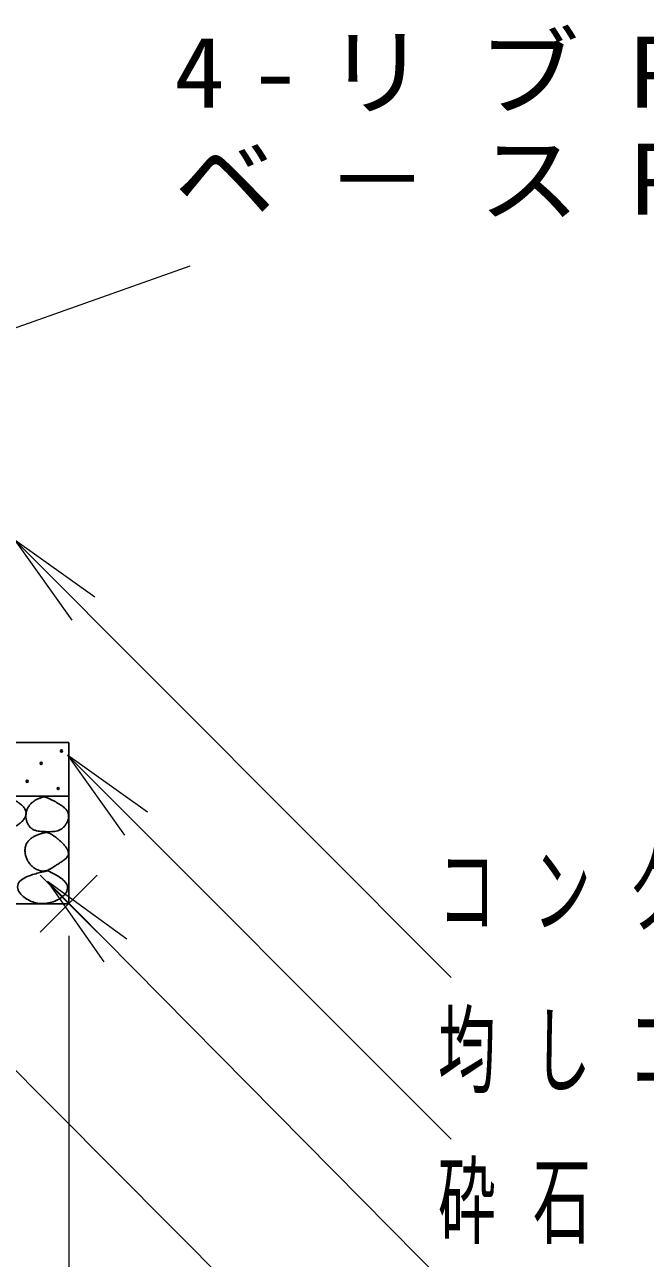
# Model space of a CAD drawing. Units: millimetres on the paper. Extents: x -385 to 0, y 0 to 267.
# Drawn here: x -87.68 to -68.41, y 86.57 to 124.85 of the extents above; entities that cross this region are included whole.
import ezdxf

# ---------------------------------------------------------------- set-up
doc = ezdxf.new("R2010")
doc.units = ezdxf.units.MM
doc.layers.add('1_30', color=3, linetype='Continuous', lineweight=25)
doc.styles.add('ＭＳ ゴシック', font='')
doc.styles.get('ＭＳ ゴシック').set_extended_font_data('MS Gothic')

# ---------------------------------------------------------------- blocks, each defined once
blk = doc.blocks.new('x')
at = {"color": 0, "linetype": 'Continuous', "lineweight": -2}
for p, q in [((-0.884, -0.884), (0.884, 0.884)), ((0.884, -0.884), (-0.884, 0.884))]:
    blk.add_line(p, q, dxfattribs=at)
blk = doc.blocks.new('open_arrow')
at = {"color": 0, "linetype": 'Continuous', "lineweight": -2}
blk.add_lwpolyline([(7.5, 1.25), (0, 0), (7.5, -1.25)], dxfattribs=at)

msp = doc.modelspace()

# ---------------------------------------------------------------- linework, layer by layer
at = {"layer": '1_30', "color": 7, "lineweight": 13}
for p, q in [((-99.895, 111.222), (-82.544, 117.37)), ((-87.981, 108.852), (-74.434, 95.286)), ((-101.297, 105.799), (-73.235, 77.607)), ((-86.346, 102.182), (-74.434, 90.27)), ((-86.975, 98.261), (-74.434, 85.591)), ((-86.314, 96.575), (-86.314, 66.575))]:
    msp.add_line(p, q, dxfattribs=at)
at = {"layer": '1_30'}
for p, q in [((-122.981, 102.575), (-86.314, 102.575)), ((-86.314, 102.575), (-86.314, 97.575)), ((-122.981, 100.909), (-86.314, 100.909)), ((-122.981, 97.575), (-86.314, 97.575))]:
    msp.add_line(p, q, dxfattribs=at)
at = {"layer": '1_30', "color": 7}
for centre in [(-86.535, 102.315), (-87.168, 101.934), (-87.601, 101.375), (-86.64, 101.153)]:
    msp.add_circle(centre, 0.0333, dxfattribs=at)
for points, knots in [([(-88.377, 100.892), (-88.341, 100.889), (-88.306, 100.886), (-88.271, 100.88), (-88.236, 100.874), (-88.202, 100.866), (-88.168, 100.856), (-88.134, 100.846), (-88.101, 100.834), (-88.068, 100.821), (-88.035, 100.807), (-88.003, 100.792), (-87.972, 100.775), (-87.941, 100.758), (-87.91, 100.74), (-87.881, 100.721), (-87.851, 100.701), (-87.823, 100.68), (-87.796, 100.657), (-87.769, 100.634), (-87.743, 100.609), (-87.721, 100.582), (-87.699, 100.555), (-87.677, 100.525), (-87.663, 100.493), (-87.649, 100.462), (-87.639, 100.425), (-87.638, 100.391), (-87.637, 100.357), (-87.646, 100.32), (-87.657, 100.287), (-87.669, 100.254), (-87.688, 100.223), (-87.708, 100.194), (-87.727, 100.165), (-87.751, 100.138), (-87.776, 100.113), (-87.801, 100.088), (-87.829, 100.066), (-87.858, 100.046), (-87.887, 100.026), (-87.918, 100.008), (-87.95, 99.993), (-87.982, 99.978), (-88.015, 99.965), (-88.049, 99.954), (-88.082, 99.943), (-88.117, 99.935), (-88.152, 99.927), (-88.186, 99.92), (-88.221, 99.915), (-88.256, 99.91), (-88.291, 99.905), (-88.326, 99.901), (-88.362, 99.898), (-88.397, 99.895), (-88.432, 99.892), (-88.468, 99.89), (-88.503, 99.888), (-88.538, 99.885), (-88.574, 99.885), (-88.609, 99.884), (-88.644, 99.884), (-88.68, 99.886), (-88.715, 99.888), (-88.75, 99.892), (-88.785, 99.897), (-88.82, 99.903), (-88.855, 99.911), (-88.889, 99.921), (-88.923, 99.931), (-88.956, 99.944), (-88.988, 99.958), (-89.021, 99.972), (-89.052, 99.989), (-89.083, 100.007), (-89.113, 100.025), (-89.143, 100.045), (-89.17, 100.067), (-89.197, 100.09), (-89.224, 100.114), (-89.245, 100.141), (-89.267, 100.169), (-89.289, 100.2), (-89.3, 100.232), (-89.311, 100.265), (-89.316, 100.302), (-89.312, 100.336), (-89.309, 100.371), (-89.295, 100.405), (-89.28, 100.437), (-89.265, 100.469), (-89.244, 100.498), (-89.222, 100.526), (-89.201, 100.554), (-89.177, 100.58), (-89.151, 100.605), (-89.126, 100.63), (-89.1, 100.653), (-89.072, 100.675), (-89.044, 100.697), (-89.015, 100.718), (-88.985, 100.736), (-88.955, 100.755), (-88.924, 100.772), (-88.892, 100.788), (-88.86, 100.803), (-88.828, 100.817), (-88.794, 100.829), (-88.761, 100.841), (-88.727, 100.851), (-88.693, 100.859), (-88.658, 100.868), (-88.624, 100.874), (-88.589, 100.88), (-88.554, 100.885), (-88.518, 100.888), (-88.483, 100.89), (-88.448, 100.892), (-88.412, 100.892), (-88.377, 100.892)], [0, 0, 0, 0, 1, 1, 1, 2, 2, 2, 3, 3, 3, 4, 4, 4, 5, 5, 5, 6, 6, 6, 7, 7, 7, 8, 8, 8, 9, 9, 9, 10, 10, 10, 11, 11, 11, 12, 12, 12, 13, 13, 13, 14, 14, 14, 15, 15, 15, 16, 16, 16, 17, 17, 17, 18, 18, 18, 19, 19, 19, 20, 20, 20, 21, 21, 21, 22, 22, 22, 23, 23, 23, 24, 24, 24, 25, 25, 25, 26, 26, 26, 27, 27, 27, 28, 28, 28, 29, 29, 29, 30, 30, 30, 31, 31, 31, 32, 32, 32, 33, 33, 33, 34, 34, 34, 35, 35, 35, 36, 36, 36, 37, 37, 37, 38, 38, 38, 39, 39, 39, 40, 40, 40, 40]), ([(-87.063, 100.889), (-87.032, 100.879), (-87.002, 100.87), (-86.973, 100.859), (-86.943, 100.848), (-86.914, 100.836), (-86.886, 100.822), (-86.857, 100.809), (-86.829, 100.795), (-86.801, 100.78), (-86.773, 100.766), (-86.745, 100.75), (-86.718, 100.735), (-86.691, 100.719), (-86.664, 100.703), (-86.637, 100.686), (-86.61, 100.67), (-86.583, 100.653), (-86.557, 100.636), (-86.531, 100.618), (-86.505, 100.6), (-86.48, 100.58), (-86.456, 100.561), (-86.431, 100.54), (-86.41, 100.517), (-86.389, 100.494), (-86.368, 100.469), (-86.353, 100.442), (-86.338, 100.415), (-86.325, 100.384), (-86.32, 100.354), (-86.314, 100.324), (-86.314, 100.291), (-86.317, 100.26), (-86.32, 100.229), (-86.328, 100.197), (-86.337, 100.168), (-86.347, 100.138), (-86.36, 100.109), (-86.375, 100.081), (-86.39, 100.053), (-86.408, 100.027), (-86.427, 100.002), (-86.446, 99.977), (-86.468, 99.953), (-86.491, 99.933), (-86.515, 99.912), (-86.541, 99.893), (-86.568, 99.878), (-86.596, 99.863), (-86.625, 99.851), (-86.655, 99.841), (-86.685, 99.832), (-86.717, 99.826), (-86.748, 99.821), (-86.779, 99.816), (-86.81, 99.814), (-86.842, 99.812), (-86.873, 99.81), (-86.905, 99.81), (-86.936, 99.81), (-86.968, 99.81), (-86.999, 99.811), (-87.031, 99.812), (-87.062, 99.813), (-87.094, 99.813), (-87.125, 99.815), (-87.157, 99.817), (-87.188, 99.819), (-87.22, 99.823), (-87.251, 99.828), (-87.282, 99.833), (-87.313, 99.841), (-87.343, 99.849), (-87.374, 99.858), (-87.402, 99.872), (-87.43, 99.886), (-87.457, 99.903), (-87.481, 99.923), (-87.505, 99.943), (-87.527, 99.967), (-87.545, 99.992), (-87.564, 100.017), (-87.58, 100.045), (-87.593, 100.074), (-87.606, 100.102), (-87.617, 100.132), (-87.625, 100.163), (-87.633, 100.193), (-87.639, 100.224), (-87.641, 100.256), (-87.644, 100.287), (-87.644, 100.319), (-87.641, 100.35), (-87.639, 100.381), (-87.633, 100.413), (-87.624, 100.443), (-87.616, 100.473), (-87.604, 100.503), (-87.591, 100.531), (-87.577, 100.56), (-87.561, 100.587), (-87.542, 100.613), (-87.524, 100.638), (-87.503, 100.662), (-87.481, 100.685), (-87.459, 100.707), (-87.435, 100.727), (-87.409, 100.746), (-87.384, 100.765), (-87.357, 100.782), (-87.33, 100.797), (-87.302, 100.812), (-87.274, 100.826), (-87.244, 100.838), (-87.215, 100.849), (-87.185, 100.86), (-87.155, 100.868), (-87.125, 100.877), (-87.094, 100.883), (-87.063, 100.889)], [0, 0, 0, 0, 1, 1, 1, 2, 2, 2, 3, 3, 3, 4, 4, 4, 5, 5, 5, 6, 6, 6, 7, 7, 7, 8, 8, 8, 9, 9, 9, 10, 10, 10, 11, 11, 11, 12, 12, 12, 13, 13, 13, 14, 14, 14, 15, 15, 15, 16, 16, 16, 17, 17, 17, 18, 18, 18, 19, 19, 19, 20, 20, 20, 21, 21, 21, 22, 22, 22, 23, 23, 23, 24, 24, 24, 25, 25, 25, 26, 26, 26, 27, 27, 27, 28, 28, 28, 29, 29, 29, 30, 30, 30, 31, 31, 31, 32, 32, 32, 33, 33, 33, 34, 34, 34, 35, 35, 35, 36, 36, 36, 37, 37, 37, 38, 38, 38, 39, 39, 39, 40, 40, 40, 40]), ([(-86.978, 99.79), (-86.945, 99.775), (-86.911, 99.76), (-86.878, 99.742), (-86.846, 99.725), (-86.814, 99.705), (-86.784, 99.685), (-86.753, 99.665), (-86.723, 99.642), (-86.694, 99.62), (-86.665, 99.597), (-86.637, 99.573), (-86.609, 99.549), (-86.581, 99.525), (-86.554, 99.5), (-86.527, 99.474), (-86.501, 99.448), (-86.475, 99.422), (-86.451, 99.394), (-86.427, 99.366), (-86.403, 99.338), (-86.383, 99.307), (-86.364, 99.276), (-86.343, 99.243), (-86.333, 99.208), (-86.323, 99.174), (-86.317, 99.133), (-86.324, 99.099), (-86.332, 99.065), (-86.356, 99.032), (-86.378, 99.004), (-86.401, 98.976), (-86.432, 98.953), (-86.461, 98.93), (-86.49, 98.908), (-86.521, 98.888), (-86.552, 98.867), (-86.583, 98.847), (-86.614, 98.828), (-86.645, 98.808), (-86.676, 98.788), (-86.707, 98.767), (-86.738, 98.747), (-86.769, 98.727), (-86.799, 98.706), (-86.831, 98.687), (-86.862, 98.668), (-86.894, 98.648), (-86.928, 98.633), (-86.961, 98.618), (-86.996, 98.603), (-87.032, 98.596), (-87.067, 98.588), (-87.105, 98.585), (-87.142, 98.588), (-87.178, 98.59), (-87.215, 98.6), (-87.249, 98.612), (-87.284, 98.625), (-87.317, 98.642), (-87.348, 98.661), (-87.38, 98.68), (-87.41, 98.703), (-87.437, 98.727), (-87.465, 98.751), (-87.491, 98.778), (-87.515, 98.806), (-87.538, 98.834), (-87.56, 98.865), (-87.578, 98.897), (-87.597, 98.928), (-87.613, 98.962), (-87.627, 98.996), (-87.64, 99.03), (-87.651, 99.066), (-87.658, 99.102), (-87.666, 99.138), (-87.671, 99.175), (-87.671, 99.212), (-87.672, 99.249), (-87.67, 99.286), (-87.663, 99.322), (-87.656, 99.358), (-87.645, 99.394), (-87.629, 99.427), (-87.614, 99.46), (-87.593, 99.492), (-87.57, 99.52), (-87.547, 99.549), (-87.519, 99.574), (-87.49, 99.597), (-87.462, 99.62), (-87.43, 99.64), (-87.398, 99.658), (-87.366, 99.677), (-87.333, 99.693), (-87.299, 99.707), (-87.265, 99.721), (-87.23, 99.733), (-87.194, 99.744), (-87.159, 99.755), (-87.123, 99.764), (-87.087, 99.772), (-87.051, 99.779), (-87.015, 99.785), (-86.978, 99.79)], [0, 0, 0, 0, 1, 1, 1, 2, 2, 2, 3, 3, 3, 4, 4, 4, 5, 5, 5, 6, 6, 6, 7, 7, 7, 8, 8, 8, 9, 9, 9, 10, 10, 10, 11, 11, 11, 12, 12, 12, 13, 13, 13, 14, 14, 14, 15, 15, 15, 16, 16, 16, 17, 17, 17, 18, 18, 18, 19, 19, 19, 20, 20, 20, 21, 21, 21, 22, 22, 22, 23, 23, 23, 24, 24, 24, 25, 25, 25, 26, 26, 26, 27, 27, 27, 28, 28, 28, 29, 29, 29, 30, 30, 30, 31, 31, 31, 32, 32, 32, 33, 33, 33, 34, 34, 34, 35, 35, 35, 35]), ([(-86.951, 98.593), (-86.891, 98.564), (-86.831, 98.535), (-86.773, 98.504), (-86.715, 98.472), (-86.656, 98.439), (-86.602, 98.401), (-86.548, 98.363), (-86.491, 98.325), (-86.448, 98.276), (-86.406, 98.227), (-86.357, 98.166), (-86.348, 98.107), (-86.339, 98.047), (-86.363, 97.973), (-86.394, 97.918), (-86.424, 97.863), (-86.48, 97.817), (-86.531, 97.776), (-86.583, 97.736), (-86.643, 97.703), (-86.703, 97.675), (-86.763, 97.648), (-86.826, 97.626), (-86.89, 97.61), (-86.954, 97.594), (-87.021, 97.583), (-87.087, 97.58), (-87.153, 97.577), (-87.22, 97.58), (-87.285, 97.592), (-87.35, 97.603), (-87.415, 97.623), (-87.475, 97.648), (-87.536, 97.673), (-87.596, 97.706), (-87.65, 97.743), (-87.704, 97.781), (-87.757, 97.824), (-87.799, 97.875), (-87.84, 97.925), (-87.886, 97.986), (-87.896, 98.046), (-87.907, 98.106), (-87.892, 98.182), (-87.861, 98.234), (-87.829, 98.287), (-87.764, 98.326), (-87.709, 98.361), (-87.653, 98.396), (-87.59, 98.42), (-87.528, 98.444), (-87.467, 98.469), (-87.403, 98.488), (-87.339, 98.506), (-87.275, 98.524), (-87.211, 98.54), (-87.146, 98.554), (-87.081, 98.569), (-87.016, 98.581), (-86.951, 98.593)], [0, 0, 0, 0, 1, 1, 1, 2, 2, 2, 3, 3, 3, 4, 4, 4, 5, 5, 5, 6, 6, 6, 7, 7, 7, 8, 8, 8, 9, 9, 9, 10, 10, 10, 11, 11, 11, 12, 12, 12, 13, 13, 13, 14, 14, 14, 15, 15, 15, 16, 16, 16, 17, 17, 17, 18, 18, 18, 19, 19, 19, 20, 20, 20, 20])]:
    msp.add_open_spline(points, degree=3, knots=knots, dxfattribs=at)

# ---------------------------------------------------------------- block references
at = {"layer": '1_30', "color": 7, "lineweight": 13, "xscale": 0.4, "yscale": 0.4}
for p, rotation in [((-87.981, 108.852), 315), ((-86.346, 102.182), 315), ((-86.975, 98.261), 314.7)]:
    msp.add_blockref('open_arrow', p, dxfattribs=dict(at, rotation=rotation))
at = {"layer": '1_30', "color": 7}
msp.add_blockref('x', (-86.314, 97.575), dxfattribs=at)

# ---------------------------------------------------------------- texts
at = {"layer": '1_30', "color": 7, "char_height": 2.199, "attachment_point": 4, "style": 'ＭＳ ゴシック'}
for s, insert in [('\\T1.5;\\W1.05;4-リブPL-6', (-83.039, 123.32)), ('\\T1.5;\\W1.05;ベ－スPL－9X300X300', (-83.039, 120.02)), ('\\T1.64;\\W0.6;コンクリ－ト', (-74.85, 97.936)), ('\\T1.64;\\W0.6;均しコンクリ－ト', (-74.85, 92.92)), ('\\T1.64;\\W0.6;砕石', (-74.85, 88.241))]:
    msp.add_mtext(s, dxfattribs=dict(at, insert=insert))

doc.saveas('drawing.dxf')
